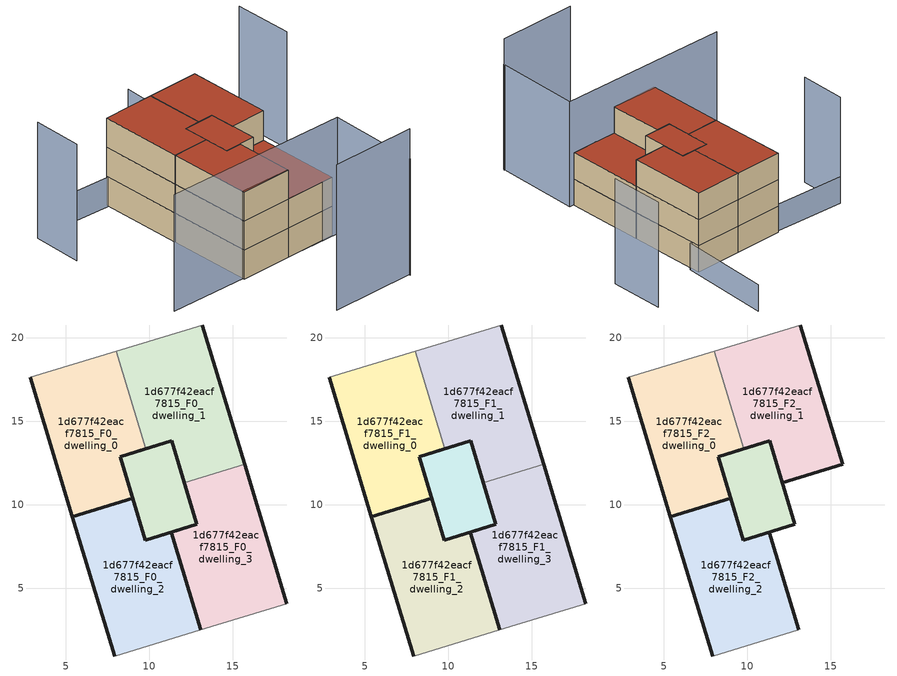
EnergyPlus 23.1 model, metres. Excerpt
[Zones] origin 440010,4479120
1d677f42eacf7815_F0_dwelling_0
 floor ground (EU_floor_Construction): 8.02,19.21 9.8,13.36 8.25,12.89 9.01,10.38 5.4,9.28 2.86,17.64 z0
 wall outside (EU_wall_Construction): 2.86,17.64 5.4,9.28 9.01,10.38 8.25,12.89 9.8,13.36 z0:3
 wall adiabatic (EU_wall_Construction): 8.02,19.21 2.86,17.64 z0:3
 wall to 1d677f42eacf7815_F0_dwelling_1 (EU_wall_Construction): 9.8,13.36 8.02,19.21 z0:3
1d677f42eacf7815_F0_dwelling_1
 floor ground (EU_floor_Construction): 11.34,13.82 12.1,11.32 12.87,8.81 9.77,7.87 8.25,12.89 z0; 13.18,20.77 15.72,12.41 12.1,11.32 11.34,13.82 9.8,13.36 8.02,19.21 z0
 wall outside (EU_wall_Construction): 9.8,13.36 11.34,13.82 12.1,11.32 / 15.72,12.41 13.18,20.77 z0:3
 wall adiabatic (EU_wall_Construction): 13.18,20.77 8.02,19.21 z0:3
 wall to 1d677f42eacf7815_F0_dwelling_3 (EU_wall_Construction): 12.1,11.32 15.72,12.41 z0:3
1d677f42eacf7815_F0_dwelling_2
 floor ground (EU_floor_Construction): 11.32,8.34 13.09,2.49 7.93,0.92 5.4,9.28 9.01,10.38 9.77,7.87 z0
 wall outside (EU_wall_Construction): 13.09,2.49 11.32,8.34 9.77,7.87 9.01,10.38 5.4,9.28 7.93,0.92 z0:3
 wall adiabatic (EU_wall_Construction): 7.93,0.92 13.09,2.49 z0:3
1d677f42eacf7815_F0_dwelling_3
 floor ground (EU_floor_Construction): 11.34,13.82 12.1,11.32 12.87,8.81 11.99,8.54 11.32,8.34 9.77,7.87 8.25,12.89 z0; 15.72,12.41 18.25,4.05 13.09,2.49 11.32,8.34 11.99,8.54 12.87,8.81 12.1,11.32 z0
 wall outside (EU_wall_Construction): 18.25,4.05 15.72,12.41 / 12.1,11.32 12.87,8.81 11.32,8.34 13.09,2.49 z0:3
 wall adiabatic (EU_wall_Construction): 13.09,2.49 18.25,4.05 z0:3
1d677f42eacf7815_F0_circulation
 floor ground (EU_floor_Construction): 13.18,20.77 15.72,12.41 12.1,11.32 11.34,13.82 9.8,13.36 8.02,19.21 z0; 11.34,13.82 12.1,11.32 12.87,8.81 11.99,8.54 11.32,8.34 9.77,7.87 8.25,12.89 9.8,13.36 z0; 15.72,12.41 18.25,4.05 13.09,2.49 11.32,8.34 11.99,8.54 12.87,8.81 12.1,11.32 z0
 wall outside (EU_wall_Construction): 9.77,7.87 12.87,8.81 11.34,13.82 8.25,12.89 9.77,7.87 z0:3
1d677f42eacf7815_F1_dwelling_0
 floor to 1d677f42eacf7815_F0_dwelling_0 (EU_floor_Construction): 8.02,19.21 9.8,13.36 8.25,12.89 9.01,10.38 5.4,9.28 2.86,17.64 z3
 wall outside (EU_wall_Construction): 2.86,17.64 5.4,9.28 9.01,10.38 8.25,12.89 9.8,13.36 z3:6
 wall adiabatic (EU_wall_Construction): 8.02,19.21 2.86,17.64 z3:6
 wall to 1d677f42eacf7815_F1_dwelling_1 (EU_wall_Construction): 9.8,13.36 8.02,19.21 z3:6
1d677f42eacf7815_F1_dwelling_1
 floor outside (EU_floor_Construction): 13.18,20.77 15.72,12.41 12.1,11.32 11.34,13.82 9.8,13.36 8.02,19.21 z3
 floor to 1d677f42eacf7815_F0_dwelling_1 (EU_floor_Construction): 11.34,13.82 12.1,11.32 12.87,8.81 9.77,7.87 8.25,12.89 9.8,13.36 z3
 wall outside (EU_wall_Construction): 9.8,13.36 11.34,13.82 12.1,11.32 / 15.72,12.41 13.18,20.77 z3:6
 wall adiabatic (EU_wall_Construction): 13.18,20.77 8.02,19.21 z3:6
 wall to 1d677f42eacf7815_F1_dwelling_3 (EU_wall_Construction): 12.1,11.32 15.72,12.41 z3:6
1d677f42eacf7815_F1_dwelling_2
 floor to 1d677f42eacf7815_F0_dwelling_2 (EU_floor_Construction): 11.32,8.34 13.09,2.49 7.93,0.92 5.4,9.28 9.01,10.38 9.77,7.87 z3
 wall outside (EU_wall_Construction): 13.09,2.49 11.32,8.34 9.77,7.87 9.01,10.38 5.4,9.28 7.93,0.92 z3:6
 wall adiabatic (EU_wall_Construction): 7.93,0.92 13.09,2.49 z3:6
1d677f42eacf7815_F1_dwelling_3
 floor to 1d677f42eacf7815_F0_dwelling_3 (EU_floor_Construction): 15.72,12.41 18.25,4.05 13.09,2.49 11.32,8.34 11.99,8.54 12.87,8.81 12.1,11.32 z3; 11.34,13.82 12.1,11.32 12.87,8.81 11.99,8.54 11.32,8.34 9.77,7.87 8.25,12.89 z3
 wall outside (EU_wall_Construction): 18.25,4.05 15.72,12.41 / 12.1,11.32 12.87,8.81 11.32,8.34 13.09,2.49 z3:6
 wall adiabatic (EU_wall_Construction): 13.09,2.49 18.25,4.05 z3:6
 roof outside (EU_roof_Construction): 18.25,4.05 15.72,12.41 12.1,11.32 12.87,8.81 11.99,8.54 11.32,8.34 13.09,2.49 z6; 12.87,8.81 12.1,11.32 11.34,13.82 8.25,12.89 9.77,7.87 11.32,8.34 11.99,8.54 z6
1d677f42eacf7815_F1_circulation
 floor outside (EU_floor_Construction): 15.72,12.41 18.25,4.05 13.09,2.49 11.32,8.34 11.99,8.54 12.87,8.81 12.1,11.32 z3
 floor to 1d677f42eacf7815_F0_circulation (EU_floor_Construction): 13.18,20.77 15.72,12.41 12.1,11.32 11.34,13.82 9.8,13.36 8.02,19.21 z3; 11.34,13.82 12.1,11.32 12.87,8.81 11.99,8.54 11.32,8.34 9.77,7.87 8.25,12.89 9.8,13.36 z3
 wall outside (EU_wall_Construction): 9.77,7.87 12.87,8.81 11.34,13.82 8.25,12.89 9.77,7.87 z3:6
 roof outside (EU_floor_Construction): 12.87,8.81 12.1,11.32 11.34,13.82 9.8,13.36 8.25,12.89 9.77,7.87 11.32,8.34 11.99,8.54 z6; 18.25,4.05 15.72,12.41 12.1,11.32 12.87,8.81 11.99,8.54 11.32,8.34 13.09,2.49 z6
1d677f42eacf7815_F2_dwelling_0
 floor to 1d677f42eacf7815_F1_dwelling_0 (EU_floor_Construction): 8.02,19.21 9.8,13.36 8.25,12.89 9.01,10.38 5.4,9.28 2.86,17.64 z6
 wall outside (EU_wall_Construction): 2.86,17.64 5.4,9.28 9.01,10.38 8.25,12.89 9.8,13.36 z6:9
 wall adiabatic (EU_wall_Construction): 8.02,19.21 2.86,17.64 z6:9
 wall to 1d677f42eacf7815_F2_dwelling_1 (EU_wall_Construction): 9.8,13.36 8.02,19.21 z6:9
 roof outside (EU_roof_Construction): 9.01,10.38 8.25,12.89 9.8,13.36 8.02,19.21 2.86,17.64 5.4,9.28 z9
1d677f42eacf7815_F2_dwelling_1
 floor outside (EU_floor_Construction): 13.18,20.77 15.72,12.41 12.1,11.32 11.34,13.82 9.8,13.36 8.02,19.21 z6
 floor to 1d677f42eacf7815_F1_dwelling_1 (EU_floor_Construction): 11.34,13.82 12.1,11.32 12.87,8.81 9.77,7.87 8.25,12.89 9.8,13.36 z6
 wall outside (EU_wall_Construction): 9.8,13.36 11.34,13.82 12.1,11.32 15.72,12.41 13.18,20.77 z6:9
 wall adiabatic (EU_wall_Construction): 13.18,20.77 8.02,19.21 z6:9
 roof outside (EU_roof_Construction): 15.72,12.41 13.18,20.77 8.02,19.21 9.8,13.36 11.34,13.82 12.1,11.32 z9; 12.87,8.81 12.1,11.32 11.34,13.82 8.25,12.89 9.77,7.87 z9
1d677f42eacf7815_F2_dwelling_2
 floor to 1d677f42eacf7815_F1_dwelling_2 (EU_floor_Construction): 11.32,8.34 13.09,2.49 7.93,0.92 5.4,9.28 9.01,10.38 9.77,7.87 z6
 wall outside (EU_wall_Construction): 13.09,2.49 11.32,8.34 9.77,7.87 9.01,10.38 5.4,9.28 7.93,0.92 z6:9
 wall adiabatic (EU_wall_Construction): 7.93,0.92 13.09,2.49 z6:9
 roof outside (EU_roof_Construction): 13.09,2.49 11.32,8.34 9.77,7.87 9.01,10.38 5.4,9.28 7.93,0.92 z9
1d677f42eacf7815_F2_circulation
 floor outside (EU_floor_Construction): 11.34,13.82 12.1,11.32 12.87,8.81 11.99,8.54 9.77,7.87 8.25,12.89 9.8,13.36 z6
 floor to 1d677f42eacf7815_F1_circulation (EU_floor_Construction): 13.18,20.77 15.72,12.41 12.1,11.32 11.34,13.82 9.8,13.36 8.02,19.21 z6
 wall outside (EU_wall_Construction): 9.77,7.87 12.87,8.81 11.34,13.82 8.25,12.89 9.77,7.87 z6:9
 roof outside (EU_roof_Construction): 15.72,12.41 13.18,20.77 8.02,19.21 9.8,13.36 11.34,13.82 12.1,11.32 z9; 12.87,8.81 12.1,11.32 11.34,13.82 8.25,12.89 9.77,7.87 z9
shading: 12.78,-7.48 21.32,-4.95 z0:15; 21.41,19.01 19.67,24.85 / -0.01,-1.03 18.76,4.11 / 18.76,4.11 21.28,-5.09 / -5.09,15.41 -3.74,10.49 z0:12; 11.31,29.92 13.67,19.98 / 13.67,19.98 -5.02,15.54 z0:3
[Building]
EU S2 Campaign: North Axis=0; Terrain=City; Solar Distribution=FullExterior
[Site:Location]
Madrid: Latitude=40.5; Longitude=-3.5; Time Zone=1; Elevation=609
[SizingPeriod:WeatherFileDays]
AnnualSizingPeriod: Begin Month=1; Begin Day of Month=1; End Month=12; End Day of Month=31; Day of Week for Start Day=Monday; Use Weather File Daylight Saving Period=No; Use Weather File Rain and Snow Indicators=No
[MATERIAL]
EU_InternalMass_Material: Roughness=MediumRough; Thickness=0.1; Conductivity=1; Density=1800; Specific Heat=900; Thermal Absorptance=0.9; Solar Absorptance=0.7; Visible Absorptance=0.7
[MATERIAL:NOMASS] Roughness=MediumRough; Thermal Absorptance=0.9; Solar Absorptance=0.7; Visible Absorptance=0.7
Name | Thermal Resistance
EU_wall_NoMass | 1.60022
EU_roof_NoMass | 1.57597
EU_floor_NoMass | 0.470652
[CONSTRUCTION]
EU_wall_Construction: EU_wall_NoMass
EU_roof_Construction: EU_roof_NoMass
EU_floor_Construction: EU_floor_NoMass
EU_InternalMass_Construction: EU_InternalMass_Material
[ZONE] Type=1; Multiplier=1; Ceiling Height=autocalculate; Floor Area=autocalculate; Part of Total Floor Area=Yes
Name | Volume
1d677f42eacf7815_F0_dwelling_0; 1d677f42eacf7815_F0_dwelling_2 | 128.529
1d677f42eacf7815_F1_dwelling_0; 1d677f42eacf7815_F2_dwelling_0; 1d677f42eacf7815_F1_dwelling_2; 1d677f42eacf7815_F2_dwelling_2 | 128.53
1d677f42eacf7815_F0_dwelling_1; 1d677f42eacf7815_F1_dwelling_1; 1d677f42eacf7815_F2_dwelling_1; 1d677f42eacf7815_F2_circulation | 179.376
1d677f42eacf7815_F0_dwelling_3; 1d677f42eacf7815_F1_dwelling_3 | 179.377
1d677f42eacf7815_F0_circulation; 1d677f42eacf7815_F1_circulation | 307.905
[INTERNALMASS] Construction=EU_InternalMass_Construction
Name | Zone or ZoneList | Surface Area
1d677f42eacf7815_F0_dwelling_0_EU_InternalMass | 1d677f42eacf7815_F0_dwelling_0 | 42.8432
1d677f42eacf7815_F0_dwelling_1_EU_InternalMass | 1d677f42eacf7815_F0_dwelling_1 | 42.8432
1d677f42eacf7815_F0_dwelling_2_EU_InternalMass | 1d677f42eacf7815_F0_dwelling_2 | 42.8432
1d677f42eacf7815_F0_dwelling_3_EU_InternalMass | 1d677f42eacf7815_F0_dwelling_3 | 42.8432
1d677f42eacf7815_F1_dwelling_0_EU_InternalMass | 1d677f42eacf7815_F1_dwelling_0 | 42.8432
1d677f42eacf7815_F1_dwelling_1_EU_InternalMass | 1d677f42eacf7815_F1_dwelling_1 | 42.8432
1d677f42eacf7815_F1_dwelling_2_EU_InternalMass | 1d677f42eacf7815_F1_dwelling_2 | 42.8432
1d677f42eacf7815_F1_dwelling_3_EU_InternalMass | 1d677f42eacf7815_F1_dwelling_3 | 42.8432
1d677f42eacf7815_F2_dwelling_0_EU_InternalMass | 1d677f42eacf7815_F2_dwelling_0 | 85.6864
1d677f42eacf7815_F2_dwelling_1_EU_InternalMass | 1d677f42eacf7815_F2_dwelling_1 | 42.8432
1d677f42eacf7815_F2_dwelling_2_EU_InternalMass | 1d677f42eacf7815_F2_dwelling_2 | 42.8432
[OTHEREQUIPMENT] Fuel Type=Electricity; Design Level Calculation Method=Watts/Area; Power per Zone Floor Area=1; Fraction Latent=0; Fraction Radiant=0; Fraction Lost=0; Carbon Dioxide Generation Rate=0; EndUse Subcategory=EU_Step8_InternalGains
Name | Zone or ZoneList or Space or SpaceList | Schedule
EU_Step8_InternalGain_1d677f42eacf7815_F0_dwelling_0_f000 | 1d677f42eacf7815_F0_dwelling_0 | EU_Step8_GainSchedule_1d677f42eacf7815_F0_dwelling_0_f000
EU_Step8_InternalGain_1d677f42eacf7815_F0_dwelling_1_f000 | 1d677f42eacf7815_F0_dwelling_1 | EU_Step8_GainSchedule_1d677f42eacf7815_F0_dwelling_1_f000
EU_Step8_InternalGain_1d677f42eacf7815_F0_dwelling_2_f000 | 1d677f42eacf7815_F0_dwelling_2 | EU_Step8_GainSchedule_1d677f42eacf7815_F0_dwelling_2_f000
EU_Step8_InternalGain_1d677f42eacf7815_F0_dwelling_3_f000 | 1d677f42eacf7815_F0_dwelling_3 | EU_Step8_GainSchedule_1d677f42eacf7815_F0_dwelling_3_f000
EU_Step8_InternalGain_1d677f42eacf7815_F1_dwelling_0_f000 | 1d677f42eacf7815_F1_dwelling_0 | EU_Step8_GainSchedule_1d677f42eacf7815_F1_dwelling_0_f000
EU_Step8_InternalGain_1d677f42eacf7815_F1_dwelling_1_f000 | 1d677f42eacf7815_F1_dwelling_1 | EU_Step8_GainSchedule_1d677f42eacf7815_F1_dwelling_1_f000
EU_Step8_InternalGain_1d677f42eacf7815_F1_dwelling_2_f000 | 1d677f42eacf7815_F1_dwelling_2 | EU_Step8_GainSchedule_1d677f42eacf7815_F1_dwelling_2_f000
EU_Step8_InternalGain_1d677f42eacf7815_F1_dwelling_3_f000 | 1d677f42eacf7815_F1_dwelling_3 | EU_Step8_GainSchedule_1d677f42eacf7815_F1_dwelling_3_f000
EU_Step8_InternalGain_1d677f42eacf7815_F2_dwelling_0_f000 | 1d677f42eacf7815_F2_dwelling_0 | EU_Step8_GainSchedule_1d677f42eacf7815_F2_dwelling_0_f000
EU_Step8_InternalGain_1d677f42eacf7815_F2_dwelling_1_f000 | 1d677f42eacf7815_F2_dwelling_1 | EU_Step8_GainSchedule_1d677f42eacf7815_F2_dwelling_1_f000
EU_Step8_InternalGain_1d677f42eacf7815_F2_dwelling_2_f000 | 1d677f42eacf7815_F2_dwelling_2 | EU_Step8_GainSchedule_1d677f42eacf7815_F2_dwelling_2_f000
[ZONEINFILTRATION:DESIGNFLOWRATE] Schedule=EU_AlwaysOn; Design Flow Rate Calculation Method=Flow/Area; Flow Rate per Floor Area=0.0005; Constant Term Coefficient=1; Temperature Term Coefficient=0; Velocity Term Coefficient=0; Velocity Squared Term Coefficient=0
Name | Zone or ZoneList or Space or SpaceList
EU_Circulation_Infiltration_1d677f42eacf7815_F0_circulation | 1d677f42eacf7815_F0_circulation
EU_Circulation_Infiltration_1d677f42eacf7815_F1_circulation | 1d677f42eacf7815_F1_circulation
EU_Circulation_Infiltration_1d677f42eacf7815_F2_circulation | 1d677f42eacf7815_F2_circulation
[ZONEVENTILATION:DESIGNFLOWRATE] Schedule=EU_AlwaysOn; Design Flow Rate Calculation Method=AirChanges/Hour; Air Changes per Hour=0.480704; Ventilation Type=Natural; Fan Pressure Rise=0; Fan Total Efficiency=1; Constant Term Coefficient=1; Temperature Term Coefficient=0; Velocity Term Coefficient=0; Velocity Squared Term Coefficient=0; Minimum Indoor Temperature=-100; Maximum Indoor Temperature=100; Delta Temperature=-100; Minimum Outdoor Temperature=-100; Maximum Outdoor Temperature=100; Maximum Wind Speed=40
Name | Zone or ZoneList or Space or SpaceList
EU_ConstantAir_1d677f42eacf7815_F0_dwelling_0 | 1d677f42eacf7815_F0_dwelling_0
EU_ConstantAir_1d677f42eacf7815_F0_dwelling_1 | 1d677f42eacf7815_F0_dwelling_1
EU_ConstantAir_1d677f42eacf7815_F0_dwelling_2 | 1d677f42eacf7815_F0_dwelling_2
EU_ConstantAir_1d677f42eacf7815_F0_dwelling_3 | 1d677f42eacf7815_F0_dwelling_3
EU_ConstantAir_1d677f42eacf7815_F1_dwelling_0 | 1d677f42eacf7815_F1_dwelling_0
EU_ConstantAir_1d677f42eacf7815_F1_dwelling_1 | 1d677f42eacf7815_F1_dwelling_1
EU_ConstantAir_1d677f42eacf7815_F1_dwelling_2 | 1d677f42eacf7815_F1_dwelling_2
EU_ConstantAir_1d677f42eacf7815_F1_dwelling_3 | 1d677f42eacf7815_F1_dwelling_3
EU_ConstantAir_1d677f42eacf7815_F2_dwelling_0 | 1d677f42eacf7815_F2_dwelling_0
EU_ConstantAir_1d677f42eacf7815_F2_dwelling_1 | 1d677f42eacf7815_F2_dwelling_1
EU_ConstantAir_1d677f42eacf7815_F2_dwelling_2 | 1d677f42eacf7815_F2_dwelling_2
[HVACTEMPLATE:THERMOSTAT] Constant Heating Setpoint=20; Constant Cooling Setpoint=50
EU_HeatOnly_1d677f42eacf7815_F0_dwelling_0; EU_HeatOnly_1d677f42eacf7815_F0_dwelling_1; EU_HeatOnly_1d677f42eacf7815_F0_dwelling_2; EU_HeatOnly_1d677f42eacf7815_F0_dwelling_3; EU_HeatOnly_1d677f42eacf7815_F1_dwelling_0; EU_HeatOnly_1d677f42eacf7815_F1_dwelling_1; EU_HeatOnly_1d677f42eacf7815_F1_dwelling_2; EU_HeatOnly_1d677f42eacf7815_F1_dwelling_3; EU_HeatOnly_1d677f42eacf7815_F2_dwelling_0; EU_HeatOnly_1d677f42eacf7815_F2_dwelling_1; EU_HeatOnly_1d677f42eacf7815_F2_dwelling_2
[HVACTEMPLATE:ZONE:IDEALLOADSAIRSYSTEM] System Availability Schedule=EU_AlwaysOn; Maximum Heating Supply Air Temperature=50; Minimum Cooling Supply Air Temperature=13; Maximum Heating Supply Air Humidity Ratio=0.0156; Minimum Cooling Supply Air Humidity Ratio=0.0077; Heating Limit=NoLimit; Cooling Limit=NoLimit; Heating Availability Schedule=EU_AlwaysOn; Cooling Availability Schedule=EU_CoolingOff; Dehumidification Control Type=ConstantSensibleHeatRatio; Cooling Sensible Heat Ratio=0.7; Dehumidification Setpoint=60; Humidification Control Type=None; Humidification Setpoint=30; Outdoor Air Method=None; Outdoor Air Flow Rate per Person=0.00944; Outdoor Air Flow Rate per Zone Floor Area=0; Outdoor Air Flow Rate per Zone=0; Demand Controlled Ventilation Type=None; Outdoor Air Economizer Type=NoEconomizer; Heat Recovery Type=None; Sensible Heat Recovery Effectiveness=0.7; Latent Heat Recovery Effectiveness=0.65
Name | Template Thermostat
1d677f42eacf7815_F0_dwelling_0 | EU_HeatOnly_1d677f42eacf7815_F0_dwelling_0
1d677f42eacf7815_F0_dwelling_1 | EU_HeatOnly_1d677f42eacf7815_F0_dwelling_1
1d677f42eacf7815_F0_dwelling_2 | EU_HeatOnly_1d677f42eacf7815_F0_dwelling_2
1d677f42eacf7815_F0_dwelling_3 | EU_HeatOnly_1d677f42eacf7815_F0_dwelling_3
1d677f42eacf7815_F1_dwelling_0 | EU_HeatOnly_1d677f42eacf7815_F1_dwelling_0
1d677f42eacf7815_F1_dwelling_1 | EU_HeatOnly_1d677f42eacf7815_F1_dwelling_1
1d677f42eacf7815_F1_dwelling_2 | EU_HeatOnly_1d677f42eacf7815_F1_dwelling_2
1d677f42eacf7815_F1_dwelling_3 | EU_HeatOnly_1d677f42eacf7815_F1_dwelling_3
1d677f42eacf7815_F2_dwelling_0 | EU_HeatOnly_1d677f42eacf7815_F2_dwelling_0
1d677f42eacf7815_F2_dwelling_1 | EU_HeatOnly_1d677f42eacf7815_F2_dwelling_1
1d677f42eacf7815_F2_dwelling_2 | EU_HeatOnly_1d677f42eacf7815_F2_dwelling_2
[SIZING:ZONE] Zone Cooling Design Supply Air Temperature Input Method=SupplyAirTemperature; Zone Cooling Design Supply Air Temperature=13; Zone Heating Design Supply Air Temperature Input Method=SupplyAirTemperature; Zone Heating Design Supply Air Temperature=50; Zone Cooling Design Supply Air Humidity Ratio=0.008; Zone Heating Design Supply Air Humidity Ratio=0.008; Cooling Design Air Flow Method=DesignDay; Cooling Design Air Flow Rate=0; Cooling Minimum Air Flow per Zone Floor Area=0.000762; Cooling Minimum Air Flow=0; Cooling Minimum Air Flow Fraction=0.2; Heating Design Air Flow Method=DesignDay; Heating Design Air Flow Rate=0; Heating Maximum Air Flow per Zone Floor Area=0.002032; Heating Maximum Air Flow=0.141576; Heating Maximum Air Flow Fraction=0.3; Account for Dedicated Outdoor Air System=No; Dedicated Outdoor Air System Control Strategy=NeutralSupplyAir; Dedicated Outdoor Air Low Setpoint Temperature for Design=autosize; Dedicated Outdoor Air High Setpoint Temperature for Design=autosize; Zone Load Sizing Method=Sensible Load Only No Latent Load; Zone Latent Cooling Design Supply Air Humidity Ratio Input Method=HumidityRatioDifference; Zone Cooling Design Supply Air Humidity Ratio Difference=0.005; Zone Latent Heating Design Supply Air Humidity Ratio Input Method=HumidityRatioDifference; Zone Humidification Design Supply Air Humidity Ratio Difference=0.005
1d677f42eacf7815_F0_dwelling_0; 1d677f42eacf7815_F0_dwelling_1; 1d677f42eacf7815_F0_dwelling_2; 1d677f42eacf7815_F0_dwelling_3; 1d677f42eacf7815_F1_dwelling_0; 1d677f42eacf7815_F1_dwelling_1; 1d677f42eacf7815_F1_dwelling_2; 1d677f42eacf7815_F1_dwelling_3; 1d677f42eacf7815_F2_dwelling_0; 1d677f42eacf7815_F2_dwelling_1; 1d677f42eacf7815_F2_dwelling_2
[SCHEDULE:CONSTANT]
Name | Hourly Value
EU_AlwaysOn | 1
EU_CoolingOff | 0
[SCHEDULE:FILE] Column Number=1; Rows to Skip at Top=0; Number of Hours of Data=8760; Column Separator=Comma; Interpolate to Timestep=No; Minutes per Item=60; Adjust Schedule for Daylight Savings=Yes
Name | File
EU_Step8_GainSchedule_1d677f42eacf7815_F0_dwelling_0_f000 | ../../schedules/1d677f42eacf7815/1d677f42eacf7815_F0_dwelling_0_f000_gain.csv
EU_Step8_GainSchedule_1d677f42eacf7815_F0_dwelling_1_f000 | ../../schedules/1d677f42eacf7815/1d677f42eacf7815_F0_dwelling_1_f000_gain.csv
EU_Step8_GainSchedule_1d677f42eacf7815_F0_dwelling_2_f000 | ../../schedules/1d677f42eacf7815/1d677f42eacf7815_F0_dwelling_2_f000_gain.csv
EU_Step8_GainSchedule_1d677f42eacf7815_F0_dwelling_3_f000 | ../../schedules/1d677f42eacf7815/1d677f42eacf7815_F0_dwelling_3_f000_gain.csv
EU_Step8_GainSchedule_1d677f42eacf7815_F1_dwelling_0_f000 | ../../schedules/1d677f42eacf7815/1d677f42eacf7815_F1_dwelling_0_f000_gain.csv
EU_Step8_GainSchedule_1d677f42eacf7815_F1_dwelling_1_f000 | ../../schedules/1d677f42eacf7815/1d677f42eacf7815_F1_dwelling_1_f000_gain.csv
EU_Step8_GainSchedule_1d677f42eacf7815_F1_dwelling_2_f000 | ../../schedules/1d677f42eacf7815/1d677f42eacf7815_F1_dwelling_2_f000_gain.csv
EU_Step8_GainSchedule_1d677f42eacf7815_F1_dwelling_3_f000 | ../../schedules/1d677f42eacf7815/1d677f42eacf7815_F1_dwelling_3_f000_gain.csv
EU_Step8_GainSchedule_1d677f42eacf7815_F2_dwelling_0_f000 | ../../schedules/1d677f42eacf7815/1d677f42eacf7815_F2_dwelling_0_f000_gain.csv
EU_Step8_GainSchedule_1d677f42eacf7815_F2_dwelling_1_f000 | ../../schedules/1d677f42eacf7815/1d677f42eacf7815_F2_dwelling_1_f000_gain.csv
EU_Step8_GainSchedule_1d677f42eacf7815_F2_dwelling_2_f000 | ../../schedules/1d677f42eacf7815/1d677f42eacf7815_F2_dwelling_2_f000_gain.csv
